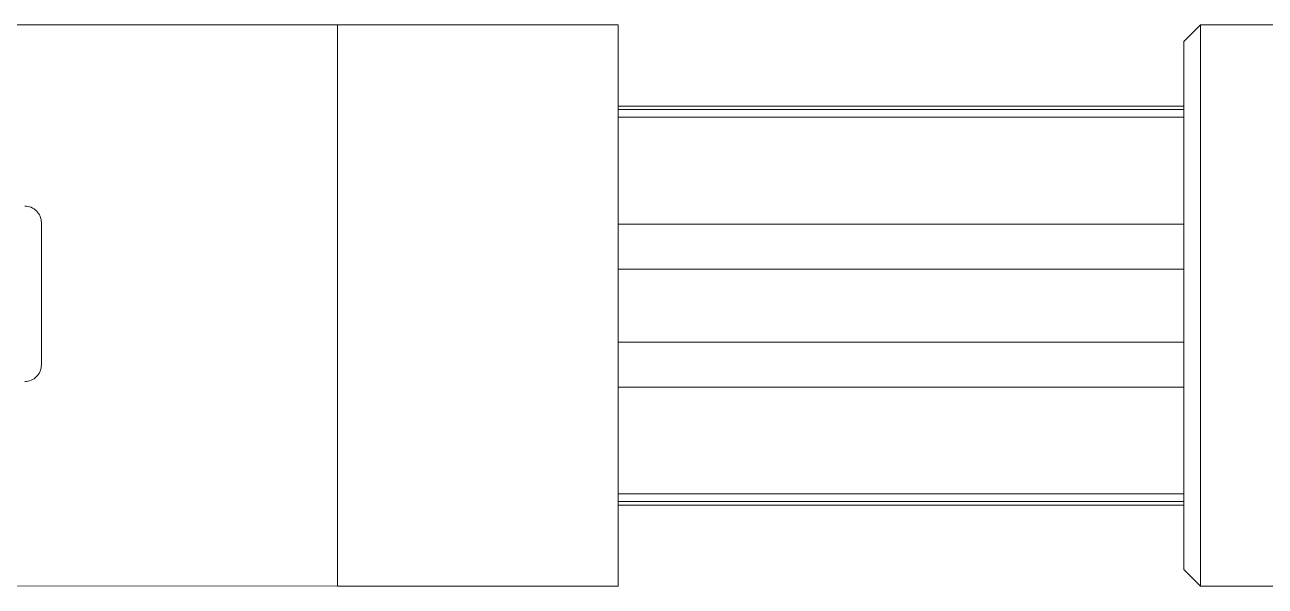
# Model space of a CAD drawing. Header units: feet. Extents: x -21 to 5170, y -254 to 1413.
# Drawn here: x 1836.803 to 1841.068, y 48.974 to 50.904 of the extents above; entities that cross this region are included whole.
import ezdxf

# ---------------------------------------------------------------- set-up
doc = ezdxf.new("R2010")
doc.units = ezdxf.units.FT
doc.header["$MEASUREMENT"] = 0
doc.layers.add('ATI CENTER SUPPORT', color=7, linetype='Continuous')

msp = doc.modelspace()

# ---------------------------------------------------------------- linework, layer by layer
at = {"layer": 'ATI CENTER SUPPORT', "color": 8, "linetype": 'Continuous', "lineweight": 15}
for p, q in [((1805.32588, 50.90399), (1838.84262, 50.90399)), ((1837.87777, 50.90399), (1837.87777, 48.97428)), ((1838.84262, 50.90399), (1838.84262, 48.97428)), ((1840.78752, 50.84609), (1840.84541, 50.90399)), ((1840.84541, 50.90399), (1843.4889, 50.90399)), ((1840.84541, 48.97429), (1840.84541, 50.90399)), ((1840.78752, 50.84609), (1840.78752, 49.03218)), ((1838.84262, 50.6239), (1840.78752, 50.6239)), ((1838.84262, 50.61233), (1840.78752, 50.61233)), ((1838.84262, 50.58599), (1840.78752, 50.58599)), ((1836.85973, 49.7349), (1836.85973, 50.22398)), ((1838.84262, 50.21832), (1840.78752, 50.21832)), ((1838.84262, 50.06408), (1840.78752, 50.06408)), ((1838.84262, 49.81314), (1840.78752, 49.81314)), ((1838.84262, 49.65889), (1840.78752, 49.65889)), ((1840.78752, 49.29122), (1838.84262, 49.29122)), ((1838.84262, 49.26489), (1840.78752, 49.26489)), ((1840.78752, 49.25332), (1838.84262, 49.25332)), ((1840.84541, 48.97429), (1840.78752, 49.03218)), ((1837.87777, 48.97464), (1805.32588, 48.98698)), ((1838.84262, 48.97428), (1837.87777, 48.97428)), ((1843.01874, 48.97429), (1840.84541, 48.97429))]:
    msp.add_line(p, q, dxfattribs=at)
for centre, start, end in [((1836.80276, 50.22398), 359.99652, 90.00387), ((1836.80276, 49.7349), 269.9961, 0.00351)]:
    msp.add_arc(centre, 0.05698, start, end, dxfattribs=at)

doc.saveas('drawing.dxf')
